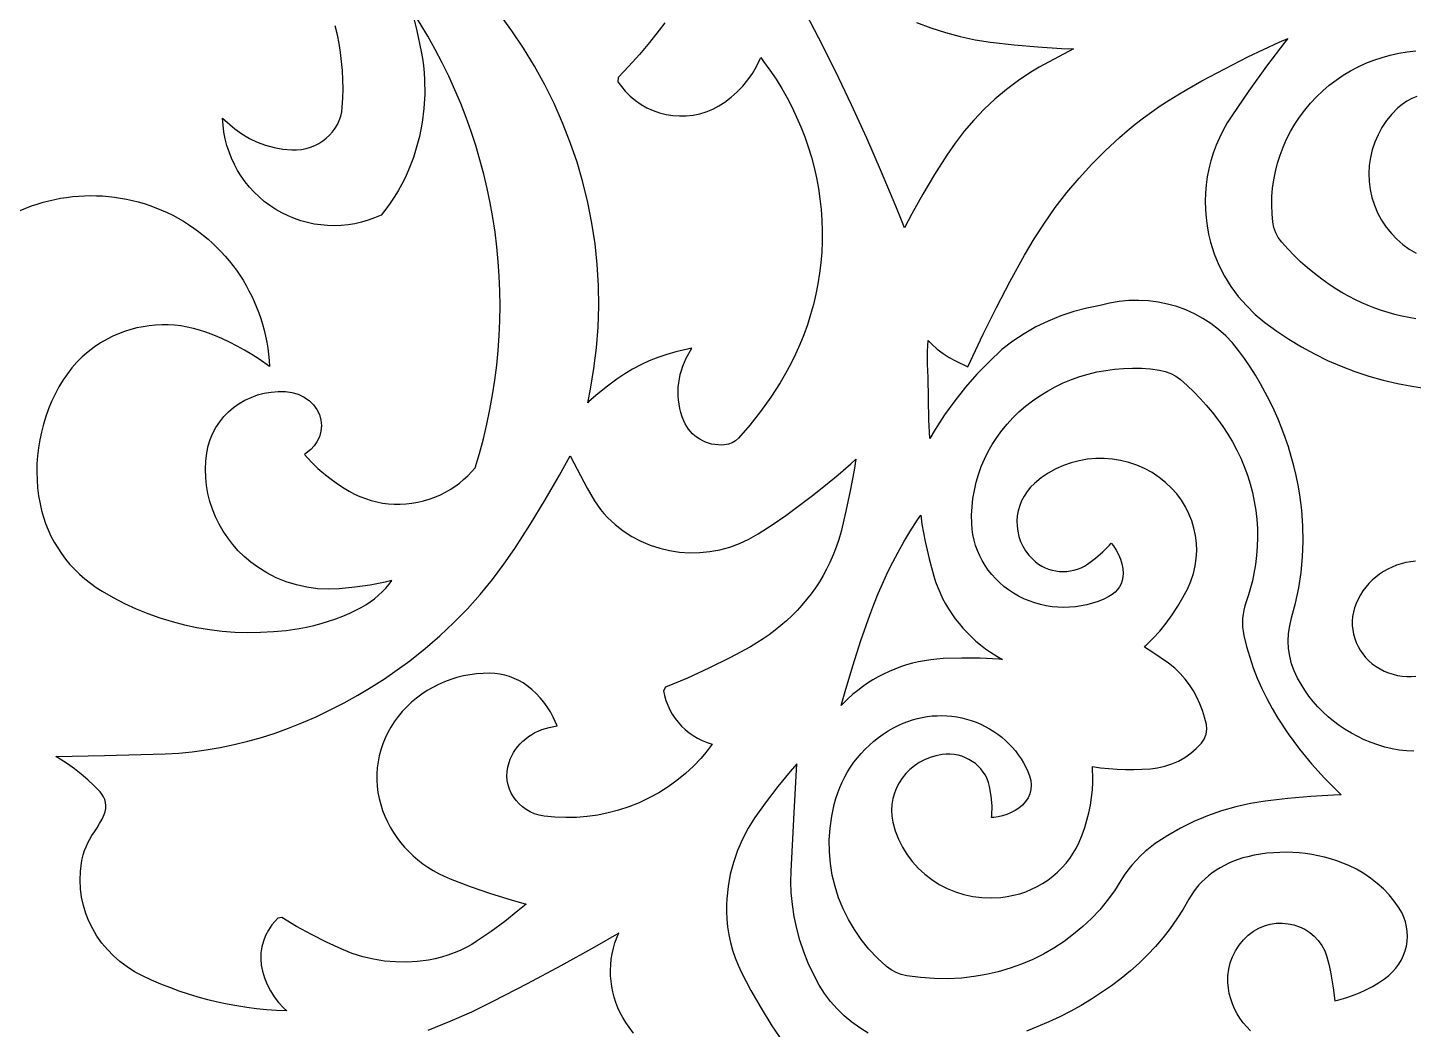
# Model space of a CAD drawing. Extents: x 2828 to 3228, y -800 to 800.
# Drawn here: x 2908.5 to 2993.7, y 2.5 to 64 of the extents above; entities that cross this region are included whole.
import ezdxf

# ---------------------------------------------------------------- set-up
doc = ezdxf.new("R2010")
doc.units = 0
doc.layers.add('LAYER_1', color=18, linetype='CONTINUOUS')

msp = doc.modelspace()

# ---------------------------------------------------------------- linework, layer by layer
at = {"layer": 'LAYER_1'}
msp.add_lwpolyline([(2905.805, 51.448, -0.605821), (2923.386, 43.186), (2922.752, 43.631), (2922.312, 43.917), (2921.862, 44.187), (2921.402, 44.442), (2920.932, 44.681), (2920.454, 44.904), (2919.967, 45.11), (2919.474, 45.3), (2919.097, 45.425), (2918.718, 45.53), (2918.334, 45.614), (2917.947, 45.678), (2917.559, 45.721), (2917.169, 45.744), (2916.779, 45.747), (2916.39, 45.729), (2916.002, 45.692), (2915.617, 45.634), (2915.236, 45.557), (2914.858, 45.459), (2914.486, 45.342), (2914.12, 45.204), (2913.76, 45.047), (2913.409, 44.871), (2913, 44.634), (2912.609, 44.374), (2912.238, 44.091), (2911.888, 43.786), (2911.559, 43.46), (2911.252, 43.114), (2910.97, 42.749), (2910.711, 42.366), (2910.454, 41.933), (2910.217, 41.49), (2910.003, 41.039), (2909.811, 40.58), (2909.642, 40.114), (2909.494, 39.643), (2909.37, 39.166), (2909.268, 38.684), (2909.189, 38.199), (2909.132, 37.71), (2909.1, 37.219), (2909.09, 36.727), (2909.104, 36.233), (2909.141, 35.74), (2909.202, 35.247), (2909.287, 34.755), (2909.379, 34.344), (2909.494, 33.939), (2909.629, 33.543), (2909.785, 33.154), (2909.962, 32.775), (2910.158, 32.405), (2910.373, 32.046), (2910.607, 31.698), (2910.86, 31.361), (2911.13, 31.037), (2911.418, 30.726), (2911.723, 30.428), (2912.044, 30.145), (2912.381, 29.877), (2912.734, 29.625), (2913.101, 29.389), (2913.783, 28.997), (2914.48, 28.637), (2915.192, 28.309), (2915.918, 28.014), (2916.655, 27.752), (2917.404, 27.523), (2918.161, 27.326), (2918.928, 27.164), (2919.701, 27.035), (2920.48, 26.941), (2921.264, 26.88), (2922.051, 26.854), (2922.84, 26.863), (2923.63, 26.906), (2924.42, 26.985), (2925.208, 27.1), (2925.667, 27.185), (2926.122, 27.287), (2926.573, 27.406), (2927.018, 27.54), (2927.457, 27.691), (2927.89, 27.857), (2928.317, 28.039), (2928.736, 28.237), (2929.026, 28.389), (2929.305, 28.556), (2929.574, 28.736), (2929.833, 28.929), (2930.08, 29.135), (2930.316, 29.353), (2930.539, 29.584), (2930.748, 29.824), (2930.908, 30.037), (2930.506, 29.942), (2929.569, 29.763), (2928.625, 29.627), (2927.672, 29.532), (2927.006, 29.509), (2926.342, 29.542), (2925.687, 29.63), (2925.043, 29.773), (2924.415, 29.968), (2923.806, 30.216), (2923.22, 30.515), (2922.662, 30.865), (2922.237, 31.178), (2921.84, 31.516), (2921.471, 31.876), (2921.131, 32.257), (2920.82, 32.658), (2920.538, 33.076), (2920.288, 33.511), (2920.069, 33.96), (2919.882, 34.423), (2919.728, 34.897), (2919.607, 35.381), (2919.521, 35.873), (2919.47, 36.371), (2919.455, 36.875), (2919.476, 37.382), (2919.534, 37.892), (2919.619, 38.308), (2919.743, 38.708), (2919.904, 39.091), (2920.1, 39.453), (2920.328, 39.794), (2920.586, 40.112), (2920.873, 40.405), (2921.186, 40.671), (2921.523, 40.909), (2921.881, 41.117), (2922.259, 41.294), (2922.654, 41.439), (2923.065, 41.548), (2923.489, 41.621), (2923.923, 41.656), (2924.37, 41.652), (2924.767, 41.599), (2925.15, 41.485), (2925.509, 41.313), (2925.837, 41.086), (2926.096, 40.832), (2926.302, 40.545), (2926.452, 40.232), (2926.543, 39.902), (2926.576, 39.561), (2926.547, 39.217), (2926.457, 38.879), (2926.304, 38.556), (2926.135, 38.312), (2925.934, 38.097), (2925.644, 37.857), (2925.531, 37.782), (2925.694, 37.597), (2926.023, 37.258), (2926.366, 36.932), (2926.723, 36.621), (2927.094, 36.325), (2927.479, 36.044), (2927.877, 35.779), (2928.286, 35.531), (2928.61, 35.357), (2928.943, 35.204), (2929.283, 35.073), (2929.629, 34.962), (2929.981, 34.873), (2930.337, 34.805), (2930.696, 34.759), (2931.057, 34.734), (2931.42, 34.73), (2931.782, 34.748), (2932.142, 34.787), (2932.501, 34.848), (2932.856, 34.931), (2933.206, 35.035), (2933.551, 35.161), (2933.889, 35.309), (2934.199, 35.467), (2934.497, 35.639), (2934.784, 35.827), (2935.058, 36.028), (2935.319, 36.243), (2935.566, 36.471), (2935.8, 36.711), (2936.019, 36.963, 0.225446), (2932.143, 65.048), (2932.449, 63.799), (2932.71, 62.54), (2932.784, 62.104), (2932.843, 61.667), (2932.887, 61.229), (2932.915, 60.789), (2932.926, 59.914), (2932.876, 59.039), (2932.766, 58.169), (2932.596, 57.307), (2932.366, 56.458), (2932.228, 56.035), (2932.076, 55.618), (2931.904, 55.198), (2931.716, 54.785), (2931.511, 54.38), (2931.289, 53.983), (2931.052, 53.594), (2930.798, 53.214), (2930.529, 52.844), (2930.243, 52.481, -0.538493), (2920.506, 58.441), (2921.253, 57.787), (2921.688, 57.472), (2922.151, 57.198), (2922.637, 56.966), (2923.144, 56.778), (2923.668, 56.635), (2924.207, 56.539), (2924.756, 56.492), (2925.057, 56.493), (2925.351, 56.522), (2925.636, 56.578), (2925.911, 56.659), (2926.174, 56.764), (2926.424, 56.892), (2926.659, 57.04), (2926.877, 57.209), (2927.078, 57.397), (2927.26, 57.601), (2927.421, 57.822), (2927.559, 58.057), (2927.674, 58.305), (2927.764, 58.566), (2927.827, 58.838), (2927.863, 59.123), (2927.894, 59.68), (2927.905, 60.241), (2927.896, 60.8), (2927.867, 61.359), (2927.819, 61.915), (2927.751, 62.469), (2927.664, 63.02), (2927.557, 63.568), (2927.431, 64.113)], format="xyb", dxfattribs=at)
for points in [[(2947.67, 64.303), (2947.34, 63.847), (2946.738, 63.098), (2946.115, 62.361), (2945.473, 61.639), (2944.811, 60.931), (2944.798, 60.673), (2945.016, 60.388), (2945.248, 60.101), (2945.548, 59.793), (2945.873, 59.519), (2946.219, 59.279), (2946.583, 59.074), (2946.963, 58.903), (2947.356, 58.769), (2947.758, 58.669), (2948.168, 58.606), (2948.582, 58.579), (2948.997, 58.588), (2949.412, 58.634), (2949.822, 58.717), (2950.226, 58.837), (2950.62, 58.995), (2951.001, 59.192), (2951.366, 59.426), (2951.762, 59.73), (2952.13, 60.059), (2952.47, 60.413), (2952.781, 60.79), (2953.062, 61.187), (2953.311, 61.605), (2953.527, 62.04), (2953.574, 62.158), (2953.747, 61.931), (2954.141, 61.388), (2954.513, 60.833), (2954.863, 60.268), (2955.191, 59.692), (2955.497, 59.106), (2955.78, 58.51), (2956.041, 57.906), (2956.279, 57.293), (2956.493, 56.673), (2956.684, 56.046), (2956.852, 55.412), (2956.996, 54.772), (2957.115, 54.127), (2957.211, 53.478), (2957.282, 52.824), (2957.328, 52.167), (2957.35, 51.513), (2957.346, 50.861), (2957.317, 50.21), (2957.264, 49.561), (2957.187, 48.916), (2957.085, 48.275), (2956.959, 47.637), (2956.81, 47.005), (2956.636, 46.378), (2956.439, 45.757), (2956.218, 45.143), (2955.974, 44.537), (2955.707, 43.938), (2955.416, 43.348), (2955.103, 42.767), (2954.767, 42.196), (2954.187, 41.299), (2953.565, 40.429), (2952.9, 39.588), (2952.2, 38.781), (2952.02, 38.618), (2951.817, 38.496), (2951.593, 38.412), (2951.348, 38.369), (2951.15, 38.361), (2950.948, 38.369), (2950.75, 38.391), (2950.556, 38.429), (2950.367, 38.481), (2950.184, 38.546), (2950.007, 38.625), (2949.838, 38.717), (2949.677, 38.821), (2949.525, 38.936), (2949.382, 39.063), (2949.251, 39.201), (2949.131, 39.349), (2949.023, 39.506), (2948.928, 39.673), (2948.846, 39.851), (2948.751, 40.101), (2948.671, 40.356), (2948.606, 40.613), (2948.556, 40.872), (2948.521, 41.133), (2948.502, 41.395), (2948.497, 41.657), (2948.507, 41.918), (2948.533, 42.179), (2948.573, 42.438), (2948.628, 42.695), (2948.698, 42.95), (2948.783, 43.201), (2948.883, 43.448), (2948.997, 43.691), (2949.341, 44.324), (2948.35, 44.095), (2947.797, 43.936), (2947.255, 43.749), (2946.724, 43.535), (2946.206, 43.294), (2945.702, 43.027), (2945.213, 42.734), (2944.74, 42.416), (2944.147, 41.976), (2943.573, 41.515), (2943.018, 41.033), (2942.944, 40.965), (2942.966, 41.068), (2943.11, 41.792), (2943.323, 43.057), (2943.478, 44.33), (2943.576, 45.607), (2943.616, 46.886), (2943.598, 48.166), (2943.523, 49.444), (2943.39, 50.72), (2943.199, 51.99), (2942.951, 53.252), (2942.647, 54.502), (2942.286, 55.736), (2941.871, 56.955), (2941.402, 58.155), (2940.878, 59.335), (2940.302, 60.494), (2939.673, 61.63), (2938.998, 62.734), (2938.279, 63.81), (2937.515, 64.857)], [(2963.154, 64.32), (2964.027, 63.984), (2964.918, 63.695), (2965.826, 63.454), (2966.748, 63.261), (2967.681, 63.119), (2969.139, 62.953), (2970.599, 62.822), (2972.061, 62.726), (2972.791, 62.695), (2970.68, 61.568), (2970.174, 61.271), (2969.405, 60.754), (2968.668, 60.2), (2967.964, 59.609), (2967.296, 58.984), (2966.663, 58.325), (2966.069, 57.635), (2965.513, 56.914), (2964.999, 56.165), (2964.253, 54.98), (2963.539, 53.78), (2962.856, 52.564), (2962.407, 51.714), (2962.22, 52.176), (2961.871, 53.036), (2960.998, 55.129), (2960.089, 57.207), (2959.144, 59.27), (2958.162, 61.318), (2957.145, 63.351), (2956.092, 65.366)], [(2993.695, 19.561), (2993.25, 19.584), (2992.806, 19.634), (2992.366, 19.712), (2991.93, 19.816), (2991.497, 19.946), (2991.072, 20.096), (2990.659, 20.267), (2990.256, 20.457), (2989.866, 20.666), (2989.488, 20.894), (2989.123, 21.139), (2988.773, 21.401), (2988.437, 21.68), (2988.117, 21.975), (2987.813, 22.286), (2987.525, 22.611), (2987.255, 22.951), (2987.003, 23.305), (2986.77, 23.673), (2986.559, 24.049), (2986.353, 24.488), (2986.194, 24.937), (2986.079, 25.395), (2986.01, 25.86), (2985.986, 26.33), (2986.007, 26.8), (2986.074, 27.268), (2986.19, 27.747), (2986.433, 28.661), (2986.628, 29.599), (2986.77, 30.544), (2986.86, 31.495), (2986.897, 32.448), (2986.881, 33.403), (2986.812, 34.357), (2986.69, 35.306), (2986.586, 35.906), (2986.465, 36.499), (2986.325, 37.087), (2986.168, 37.671), (2985.992, 38.25), (2985.799, 38.823), (2985.589, 39.39), (2985.361, 39.951), (2985.116, 40.506), (2984.855, 41.053), (2984.576, 41.593), (2984.28, 42.126), (2983.968, 42.65), (2983.64, 43.166), (2983.295, 43.673), (2982.932, 44.175), (2982.556, 44.637), (2982.144, 45.069), (2981.702, 45.463), (2981.232, 45.821), (2980.738, 46.141), (2980.221, 46.422), (2979.685, 46.664), (2979.131, 46.865), (2978.564, 47.025), (2977.984, 47.144), (2977.395, 47.219), (2976.799, 47.251), (2976.2, 47.239), (2975.598, 47.182), (2974.998, 47.078), (2974.427, 46.934), (2973.619, 46.779), (2972.803, 46.565), (2972.006, 46.299), (2971.23, 45.983), (2970.479, 45.617), (2969.755, 45.202), (2969.061, 44.74), (2968.394, 44.228), (2967.603, 43.485), (2966.858, 42.715), (2966.154, 41.913), (2965.49, 41.081), (2964.869, 40.219), (2964.291, 39.33), (2963.964, 38.767), (2963.911, 39.917), (2963.851, 42.522), (2963.821, 43.337), (2963.83, 44.139), (2963.868, 44.784), (2964.09, 44.557), (2964.421, 44.264), (2964.774, 43.994), (2965.147, 43.749), (2965.537, 43.529), (2966.294, 43.171), (2967.247, 45.181), (2968.06, 46.812), (2968.905, 48.428), (2969.78, 50.027), (2970.369, 51.028), (2970.999, 52.002), (2971.67, 52.949), (2972.382, 53.869), (2973.134, 54.759), (2973.924, 55.62), (2974.752, 56.45), (2975.618, 57.248), (2976.097, 57.661), (2976.589, 58.063), (2977.091, 58.453), (2977.603, 58.829), (2978.126, 59.194), (2978.659, 59.545), (2979.201, 59.883), (2979.754, 60.208), (2980.679, 60.727), (2981.614, 61.233), (2982.557, 61.724), (2983.507, 62.201), (2984.466, 62.664), (2985.432, 63.113), (2985.952, 63.344), (2985.773, 63.115), (2984.656, 61.625), (2983.571, 60.114), (2982.514, 58.581), (2982.238, 58.147), (2981.986, 57.7), (2981.759, 57.242), (2981.557, 56.775), (2981.382, 56.3), (2981.233, 55.818), (2981.11, 55.329), (2981.014, 54.836), (2980.944, 54.339), (2980.901, 53.838), (2980.885, 53.335), (2980.896, 52.832), (2980.934, 52.328), (2981, 51.825), (2981.094, 51.324), (2981.216, 50.824), (2981.444, 50.109), (2981.73, 49.414), (2982.072, 48.745), (2982.468, 48.106), (2982.915, 47.498), (2983.412, 46.926), (2983.957, 46.391), (2984.545, 45.9), (2985.278, 45.361), (2986.03, 44.859), (2986.804, 44.392), (2987.597, 43.961), (2988.408, 43.566), (2989.237, 43.207), (2990.081, 42.885), (2990.939, 42.601), (2991.809, 42.354), (2992.692, 42.146), (2993.584, 41.976), (2994.484, 41.845)], [(2993.817, 46.125), (2993.388, 46.198), (2992.962, 46.285), (2992.541, 46.386), (2992.123, 46.501), (2991.71, 46.63), (2991.302, 46.773), (2990.899, 46.93), (2990.502, 47.1), (2990.112, 47.284), (2989.727, 47.481), (2989.35, 47.692), (2988.98, 47.915), (2988.506, 48.225), (2988.045, 48.552), (2987.597, 48.894), (2987.164, 49.252), (2986.745, 49.626), (2986.341, 50.014), (2985.952, 50.416), (2985.586, 50.824), (2985.376, 51.107), (2985.217, 51.404), (2985.103, 51.719), (2985.037, 52.056), (2984.989, 52.575), (2984.971, 53.101), (2984.983, 53.626), (2985.026, 54.147), (2985.097, 54.664), (2985.198, 55.176), (2985.327, 55.681), (2985.485, 56.178), (2985.67, 56.667), (2985.884, 57.146), (2986.124, 57.614), (2986.391, 58.07), (2986.685, 58.513), (2987.005, 58.941), (2987.351, 59.355), (2987.722, 59.752), (2988.104, 60.117), (2988.506, 60.46), (2988.924, 60.779), (2989.36, 61.074), (2989.811, 61.344), (2990.276, 61.59), (2990.755, 61.81), (2991.245, 62.004), (2991.747, 62.173), (2992.257, 62.314), (2992.776, 62.429), (2993.302, 62.516), (2993.834, 62.575)], [(2993.879, 59.77), (2993.572, 59.64), (2993.275, 59.479), (2992.993, 59.287), (2992.729, 59.066), (2992.359, 58.689), (2992.031, 58.288), (2991.745, 57.866), (2991.502, 57.425), (2991.301, 56.968), (2991.144, 56.499), (2991.03, 56.02), (2990.96, 55.533), (2990.934, 55.043), (2990.953, 54.551), (2991.016, 54.062), (2991.125, 53.577), (2991.278, 53.1), (2991.478, 52.634), (2991.722, 52.182), (2992.013, 51.747), (2992.325, 51.36), (2992.665, 51.006), (2993.033, 50.684), (2993.424, 50.396), (2993.836, 50.142)], [(2993.811, 31.229), (2993.51, 31.196), (2993.212, 31.143), (2992.921, 31.07), (2992.637, 30.978), (2992.362, 30.868), (2992.096, 30.741), (2991.841, 30.597), (2991.597, 30.436), (2991.364, 30.259), (2991.145, 30.068), (2990.94, 29.861), (2990.749, 29.641), (2990.574, 29.407), (2990.416, 29.16), (2990.275, 28.901), (2990.152, 28.629), (2990.058, 28.365), (2989.988, 28.096), (2989.942, 27.825), (2989.921, 27.554), (2989.923, 27.283), (2989.949, 27.015), (2989.997, 26.751), (2990.068, 26.492), (2990.161, 26.239), (2990.275, 25.994), (2990.409, 25.759), (2990.565, 25.534), (2990.74, 25.321), (2990.934, 25.122), (2991.148, 24.937), (2991.379, 24.768), (2991.629, 24.616), (2991.888, 24.485), (2992.154, 24.375), (2992.426, 24.287), (2992.703, 24.221), (2992.983, 24.176), (2993.265, 24.151), (2993.548, 24.148), (2993.83, 24.167)], [(2960.173, 2.249), (2959.655, 2.565), (2959.163, 2.918), (2958.699, 3.307), (2958.265, 3.731), (2957.863, 4.189), (2957.497, 4.68), (2957.169, 5.201), (2956.81, 5.868), (2956.491, 6.55), (2956.213, 7.246), (2955.976, 7.956), (2955.781, 8.677), (2955.627, 9.408), (2955.515, 10.146), (2955.447, 10.891), (2955.423, 11.539), (2955.435, 12.185), (2955.617, 15.776), (2955.799, 18.785), (2955.388, 18.321), (2954.63, 17.4), (2953.906, 16.454), (2953.218, 15.487), (2952.805, 14.831), (2952.447, 14.152), (2952.142, 13.453), (2951.893, 12.735), (2951.7, 12.002), (2951.564, 11.256), (2951.486, 10.499), (2951.468, 10.121), (2951.466, 9.74), (2951.486, 9.252), (2951.534, 8.767), (2951.61, 8.286), (2951.712, 7.809), (2951.842, 7.339), (2951.998, 6.876), (2952.181, 6.421), (2952.39, 5.973), (2952.973, 4.863), (2953.597, 3.772), (2954.261, 2.702), (2955.146, 1.384)], [(2983.673, 2.393), (2983.435, 2.631), (2983.217, 2.885), (2983.02, 3.155), (2982.843, 3.437), (2982.688, 3.733), (2982.557, 4.039), (2982.449, 4.356), (2982.366, 4.682), (2982.309, 5.016), (2982.278, 5.358), (2982.282, 5.766), (2982.332, 6.169), (2982.427, 6.562), (2982.566, 6.942), (2982.747, 7.304), (2982.969, 7.647), (2983.23, 7.967), (2983.529, 8.26), (2983.842, 8.502), (2984.177, 8.695), (2984.526, 8.84), (2984.884, 8.939), (2985.249, 8.993), (2985.614, 9.002), (2985.976, 8.969), (2986.33, 8.894), (2986.672, 8.779), (2986.998, 8.625), (2987.303, 8.432), (2987.583, 8.202), (2987.834, 7.936), (2988.05, 7.635), (2988.227, 7.301), (2988.358, 6.94), (2988.478, 6.478), (2988.573, 6.018), (2988.742, 5.021), (2988.856, 4.239), (2989.088, 4.293), (2989.519, 4.416), (2989.943, 4.561), (2990.357, 4.727), (2990.762, 4.912), (2991.156, 5.119), (2991.538, 5.344), (2991.907, 5.588), (2992.166, 5.789), (2992.399, 6.007), (2992.606, 6.242), (2992.787, 6.491), (2992.941, 6.752), (2993.069, 7.025), (2993.17, 7.307), (2993.243, 7.595), (2993.289, 7.889), (2993.306, 8.185), (2993.295, 8.483), (2993.255, 8.78), (2993.185, 9.075), (2993.086, 9.365), (2992.956, 9.649), (2992.796, 9.926), (2992.504, 10.341), (2992.182, 10.734), (2991.831, 11.103), (2991.453, 11.446), (2991.05, 11.762), (2990.623, 12.05), (2990.173, 12.308), (2989.702, 12.535), (2989.337, 12.687), (2988.965, 12.824), (2988.588, 12.945), (2988.207, 13.051), (2987.823, 13.141), (2987.435, 13.215), (2987.045, 13.274), (2986.652, 13.316), (2986.258, 13.343), (2985.863, 13.354), (2985.467, 13.349), (2985.072, 13.328), (2984.677, 13.292), (2984.283, 13.238), (2983.891, 13.169), (2983.501, 13.084), (2983.203, 13.005), (2982.911, 12.912), (2982.625, 12.805), (2982.345, 12.685), (2982.071, 12.551), (2981.805, 12.405), (2981.547, 12.246), (2981.297, 12.075), (2981.08, 11.908), (2980.874, 11.732), (2980.679, 11.545), (2980.495, 11.348), (2980.324, 11.142), (2980.164, 10.927), (2980.017, 10.703), (2979.88, 10.468), (2979.53, 9.856), (2979.148, 9.257), (2978.737, 8.676), (2978.299, 8.113), (2977.835, 7.571), (2977.344, 7.05), (2976.829, 6.55), (2976.289, 6.072), (2975.714, 5.605), (2975.124, 5.158), (2974.518, 4.733), (2973.898, 4.33), (2973.264, 3.948), (2972.617, 3.588), (2971.957, 3.25), (2971.285, 2.936), (2970.602, 2.644), (2969.909, 2.375)], [(2945.752, 2.235), (2945.48, 2.618), (2945.284, 2.901), (2945.104, 3.196), (2944.943, 3.499), (2944.801, 3.81), (2944.677, 4.126), (2944.573, 4.448), (2944.488, 4.775), (2944.423, 5.105), (2944.377, 5.438), (2944.351, 5.774), (2944.344, 6.111), (2944.358, 6.449), (2944.392, 6.786), (2944.446, 7.122), (2944.521, 7.456), (2944.617, 7.79), (2944.793, 8.256), (2944.857, 8.391), (2943.365, 7.535), (2941.297, 6.388), (2939.212, 5.269), (2937.109, 4.179), (2935.803, 3.543), (2934.473, 2.954), (2933.122, 2.413)]]:
    msp.add_lwpolyline(points, dxfattribs=at)
for points in [[(2969.857, 18.577), (2969.981, 18.307), (2970.085, 18.04), (2970.161, 17.758), (2970.187, 17.485), (2970.167, 17.215), (2970.103, 16.951), (2969.997, 16.7), (2969.85, 16.465), (2969.663, 16.252), (2969.43, 16.06), (2969.202, 15.915), (2968.957, 15.787), (2968.702, 15.68), (2968.438, 15.594), (2968.167, 15.53), (2967.89, 15.489), (2967.755, 15.48), (2967.77, 15.607), (2967.784, 16.208), (2967.741, 16.808), (2967.639, 17.403), (2967.574, 17.64), (2967.486, 17.868), (2967.377, 18.083), (2967.249, 18.284), (2967.103, 18.471), (2966.94, 18.643), (2966.763, 18.799), (2966.572, 18.939), (2966.369, 19.06), (2966.155, 19.164), (2965.931, 19.248), (2965.698, 19.313), (2965.459, 19.356), (2965.214, 19.379), (2964.965, 19.378), (2964.712, 19.354), (2964.336, 19.282), (2963.977, 19.174), (2963.636, 19.034), (2963.315, 18.862), (2963.017, 18.663), (2962.742, 18.436), (2962.494, 18.186), (2962.272, 17.914), (2962.08, 17.622), (2961.918, 17.312), (2961.788, 16.986), (2961.693, 16.647), (2961.634, 16.297), (2961.613, 15.939), (2961.631, 15.575), (2961.691, 15.21), (2961.837, 14.668), (2962.033, 14.152), (2962.276, 13.661), (2962.562, 13.199), (2962.888, 12.768), (2963.252, 12.368), (2963.651, 12.004), (2964.081, 11.675), (2964.54, 11.385), (2965.025, 11.135), (2965.533, 10.926), (2966.061, 10.762), (2966.607, 10.643), (2967.168, 10.572), (2967.74, 10.551), (2968.318, 10.582), (2968.716, 10.634), (2969.104, 10.71), (2969.483, 10.811), (2969.853, 10.934), (2970.212, 11.081), (2970.558, 11.249), (2970.892, 11.439), (2971.212, 11.649), (2971.517, 11.879), (2971.805, 12.127), (2972.077, 12.395), (2972.33, 12.679), (2972.564, 12.981), (2972.777, 13.299), (2972.968, 13.632), (2973.136, 13.978), (2973.32, 14.42), (2973.48, 14.867), (2973.619, 15.321), (2973.735, 15.78), (2973.829, 16.243), (2973.901, 16.711), (2973.949, 17.181), (2973.975, 17.654), (2973.977, 18.031), (2973.962, 18.4), (2973.951, 18.617), (2973.954, 18.616), (2974.458, 18.548), (2974.964, 18.496), (2975.471, 18.461), (2975.979, 18.442), (2976.488, 18.439), (2976.997, 18.453), (2977.512, 18.484), (2977.958, 18.54), (2978.4, 18.639), (2978.827, 18.779), (2979.236, 18.959), (2979.625, 19.177), (2979.991, 19.431), (2980.33, 19.721), (2980.647, 20.054), (2980.82, 20.306), (2980.934, 20.598), (2980.98, 20.908), (2980.954, 21.207), (2980.848, 21.651), (2980.717, 22.071), (2980.557, 22.48), (2980.369, 22.878), (2980.155, 23.263), (2979.914, 23.634), (2979.647, 23.989), (2979.353, 24.331), (2979.009, 24.668), (2978.633, 24.967), (2977.674, 25.623), (2977.144, 25.955), (2977.219, 26.024), (2977.664, 26.474), (2978.086, 26.944), (2978.482, 27.434), (2978.853, 27.941), (2979.198, 28.465), (2979.515, 29.005), (2979.807, 29.564), (2980.003, 30.011), (2980.156, 30.471), (2980.266, 30.937), (2980.334, 31.406), (2980.359, 31.876), (2980.343, 32.344), (2980.287, 32.808), (2980.19, 33.265), (2980.054, 33.713), (2979.88, 34.148), (2979.667, 34.57), (2979.417, 34.974), (2979.131, 35.36), (2978.808, 35.723), (2978.451, 36.062), (2978.059, 36.375), (2977.617, 36.669), (2977.155, 36.92), (2976.678, 37.128), (2976.188, 37.293), (2975.688, 37.416), (2975.182, 37.497), (2974.672, 37.536), (2974.161, 37.533), (2973.652, 37.488), (2973.148, 37.402), (2972.653, 37.274), (2972.168, 37.104), (2971.697, 36.894), (2971.243, 36.641), (2970.809, 36.348), (2970.398, 36.013), (2970.153, 35.771), (2969.939, 35.51), (2969.755, 35.234), (2969.603, 34.944), (2969.483, 34.643), (2969.395, 34.334), (2969.339, 34.02), (2969.315, 33.703), (2969.323, 33.384), (2969.364, 33.068), (2969.437, 32.755), (2969.543, 32.45), (2969.681, 32.153), (2969.851, 31.868), (2970.053, 31.598), (2970.286, 31.346), (2970.462, 31.189), (2970.648, 31.05), (2970.844, 30.93), (2971.048, 30.828), (2971.259, 30.745), (2971.475, 30.679), (2971.696, 30.632), (2971.92, 30.604), (2972.145, 30.594), (2972.371, 30.603), (2972.595, 30.63), (2972.818, 30.676), (2973.038, 30.742), (2973.252, 30.827), (2973.461, 30.931), (2973.66, 31.054), (2974.143, 31.41), (2974.593, 31.8), (2975.01, 32.223), (2975.101, 32.331), (2975.243, 32.165), (2975.417, 31.912), (2975.563, 31.645), (2975.68, 31.366), (2975.766, 31.077), (2975.821, 30.78), (2975.843, 30.481), (2975.832, 30.261), (2975.79, 30.052), (2975.72, 29.851), (2975.622, 29.661), (2975.497, 29.485), (2975.347, 29.325), (2975.174, 29.183), (2974.971, 29.06), (2974.649, 28.904), (2974.312, 28.766), (2973.968, 28.65), (2973.619, 28.555), (2973.266, 28.481), (2972.909, 28.43), (2972.55, 28.399), (2972.19, 28.39), (2971.831, 28.403), (2971.472, 28.437), (2971.116, 28.492), (2970.763, 28.569), (2970.416, 28.667), (2970.073, 28.787), (2969.738, 28.928), (2969.41, 29.09), (2969.096, 29.271), (2968.797, 29.47), (2968.515, 29.684), (2968.248, 29.914), (2967.999, 30.159), (2967.767, 30.418), (2967.554, 30.689), (2967.359, 30.972), (2967.184, 31.265), (2967.028, 31.569), (2966.892, 31.882), (2966.778, 32.204), (2966.684, 32.532), (2966.613, 32.867), (2966.564, 33.208), (2966.539, 33.555), (2966.533, 34.068), (2966.558, 34.578), (2966.613, 35.083), (2966.698, 35.583), (2966.812, 36.076), (2966.954, 36.562), (2967.124, 37.038), (2967.322, 37.505), (2967.546, 37.961), (2967.798, 38.404), (2968.075, 38.834), (2968.378, 39.25), (2968.706, 39.65), (2969.059, 40.034), (2969.436, 40.4), (2969.837, 40.747), (2970.271, 41.083), (2970.721, 41.394), (2971.186, 41.68), (2971.665, 41.941), (2972.158, 42.176), (2972.662, 42.385), (2973.176, 42.567), (2973.7, 42.723), (2974.232, 42.852), (2974.771, 42.953), (2975.316, 43.027), (2975.865, 43.073), (2976.418, 43.09), (2976.973, 43.079), (2977.528, 43.038), (2978.076, 42.97), (2978.433, 42.89), (2978.765, 42.767), (2979.074, 42.6), (2979.364, 42.386), (2979.778, 42.021), (2980.183, 41.634), (2980.573, 41.233), (2980.947, 40.819), (2981.304, 40.391), (2981.643, 39.952), (2981.966, 39.5), (2982.27, 39.037), (2982.559, 38.553), (2982.825, 38.058), (2983.066, 37.553), (2983.283, 37.038), (2983.474, 36.515), (2983.641, 35.984), (2983.783, 35.446), (2983.898, 34.901), (2983.988, 34.35), (2984.052, 33.796), (2984.089, 33.241), (2984.1, 32.686), (2984.084, 32.13), (2984.042, 31.575), (2983.973, 31.022), (2983.878, 30.471), (2983.783, 30.033), (2983.671, 29.597), (2983.542, 29.166), (2983.392, 28.729), (2983.314, 28.488), (2983.251, 28.232), (2983.206, 27.973), (2983.18, 27.712), (2983.172, 27.45), (2983.183, 27.187), (2983.212, 26.926), (2983.26, 26.669), (2983.424, 25.998), (2983.616, 25.339), (2983.836, 24.688), (2984.084, 24.047), (2984.359, 23.415), (2984.661, 22.795), (2984.99, 22.187), (2985.346, 21.591), (2985.989, 20.621), (2986.682, 19.683), (2987.424, 18.779), (2988.212, 17.913), (2989.056, 17.063), (2989.241, 16.881), (2988.772, 16.865), (2987.369, 16.778), (2985.969, 16.654), (2984.57, 16.492), (2983.662, 16.347), (2982.766, 16.148), (2981.886, 15.897), (2981.024, 15.594), (2980.184, 15.241), (2979.368, 14.838), (2978.578, 14.387), (2977.818, 13.889), (2977.499, 13.653), (2977.196, 13.402), (2976.906, 13.137), (2976.632, 12.858), (2976.374, 12.565), (2976.132, 12.26), (2975.906, 11.942), (2975.705, 11.622), (2975.301, 10.989), (2974.868, 10.393), (2974.399, 9.827), (2973.897, 9.291), (2973.364, 8.787), (2972.8, 8.315), (2972.209, 7.877), (2971.592, 7.474), (2970.95, 7.106), (2970.285, 6.776), (2969.599, 6.484), (2968.894, 6.231), (2968.172, 6.018), (2967.434, 5.846), (2966.682, 5.717), (2965.918, 5.632), (2965.074, 5.589), (2964.23, 5.596), (2963.388, 5.656), (2962.558, 5.765), (2962.21, 5.846), (2961.887, 5.969), (2961.585, 6.134), (2961.304, 6.341), (2960.743, 6.857), (2960.224, 7.41), (2959.753, 7.992), (2959.33, 8.601), (2958.957, 9.235), (2958.633, 9.889), (2958.36, 10.563), (2958.139, 11.252), (2957.97, 11.954), (2957.854, 12.666), (2957.791, 13.387), (2957.783, 14.112), (2957.83, 14.839), (2957.933, 15.565), (2958.094, 16.293), (2958.195, 16.649), (2958.311, 17.005), (2958.436, 17.339), (2958.577, 17.664), (2958.734, 17.981), (2958.907, 18.29), (2959.095, 18.589), (2959.298, 18.88), (2959.515, 19.16), (2959.746, 19.43), (2959.991, 19.689), (2960.249, 19.936), (2960.52, 20.172), (2960.803, 20.395), (2961.098, 20.606), (2961.405, 20.803), (2961.722, 20.987), (2962.05, 21.156), (2962.33, 21.283), (2962.616, 21.395), (2962.906, 21.491), (2963.2, 21.572), (2963.498, 21.638), (2963.798, 21.689), (2964.1, 21.724), (2964.404, 21.744), (2964.709, 21.748), (2965.013, 21.737), (2965.317, 21.71), (2965.619, 21.668), (2965.92, 21.61), (2966.217, 21.537), (2966.512, 21.448), (2966.802, 21.343), (2967.089, 21.223), (2967.367, 21.088), (2967.636, 20.941), (2967.895, 20.781), (2968.144, 20.608), (2968.382, 20.423), (2968.61, 20.228), (2968.826, 20.021), (2969.03, 19.804), (2969.222, 19.577), (2969.401, 19.34), (2969.567, 19.094), (2969.719, 18.84)], [(2923.147, 8.242), (2923.012, 7.895), (2922.917, 7.537), (2922.863, 7.171), (2922.85, 6.8), (2922.879, 6.429), (2922.95, 6.06), (2923.077, 5.64), (2923.242, 5.235), (2923.442, 4.848), (2923.678, 4.479), (2923.946, 4.132), (2924.246, 3.809), (2924.46, 3.615), (2924.433, 3.615), (2923.818, 3.643), (2923.206, 3.687), (2922.596, 3.747), (2921.989, 3.825), (2921.385, 3.919), (2920.784, 4.03), (2920.187, 4.158), (2919.594, 4.301), (2919.005, 4.461), (2918.421, 4.638), (2917.843, 4.83), (2917.27, 5.039), (2916.704, 5.263), (2916.143, 5.504), (2915.592, 5.759), (2915.097, 6.021), (2914.633, 6.315), (2914.199, 6.64), (2913.796, 6.993), (2913.426, 7.374), (2913.09, 7.779), (2912.789, 8.206), (2912.523, 8.653), (2912.295, 9.118), (2912.105, 9.6), (2911.955, 10.094), (2911.844, 10.601), (2911.776, 11.117), (2911.75, 11.64), (2911.769, 12.168), (2911.832, 12.701), (2911.881, 12.955), (2911.945, 13.207), (2912.023, 13.455), (2912.116, 13.698), (2912.223, 13.936), (2912.343, 14.168), (2912.477, 14.394), (2912.628, 14.617), (2912.796, 14.865), (2912.953, 15.124), (2913.097, 15.391), (2913.228, 15.669), (2913.291, 15.846), (2913.327, 16.033), (2913.335, 16.22), (2913.315, 16.406), (2913.268, 16.587), (2913.195, 16.761), (2913.096, 16.924), (2912.976, 17.07), (2912.601, 17.446), (2912.216, 17.803), (2911.815, 18.145), (2911.401, 18.471), (2910.973, 18.78), (2910.532, 19.073), (2910.253, 19.243), (2913.253, 19.293), (2916.985, 19.391), (2917.808, 19.436), (2918.63, 19.516), (2919.499, 19.637), (2920.361, 19.787), (2921.217, 19.966), (2922.065, 20.174), (2922.905, 20.412), (2923.736, 20.677), (2924.556, 20.972), (2925.366, 21.294), (2926.251, 21.682), (2927.123, 22.096), (2927.979, 22.536), (2928.82, 23.003), (2929.644, 23.495), (2930.452, 24.012), (2931.242, 24.554), (2932.014, 25.121), (2932.951, 25.864), (2933.853, 26.643), (2934.719, 27.457), (2935.547, 28.305), (2936.336, 29.186), (2937.086, 30.099), (2937.795, 31.041), (2938.462, 32.012), (2939.41, 33.494), (2940.323, 34.994), (2941.202, 36.513), (2941.862, 37.712), (2942.082, 37.267), (2942.491, 36.485), (2942.917, 35.712), (2943.361, 34.946), (2943.535, 34.672), (2943.727, 34.408), (2943.935, 34.155), (2944.159, 33.913), (2944.627, 33.479), (2945.128, 33.092), (2945.657, 32.753), (2946.209, 32.462), (2946.783, 32.22), (2947.373, 32.028), (2947.977, 31.886), (2948.59, 31.794), (2949.21, 31.752), (2949.831, 31.761), (2950.452, 31.822), (2951.067, 31.934), (2951.675, 32.098), (2952.27, 32.315), (2952.849, 32.585), (2953.406, 32.907), (2954.266, 33.469), (2955.109, 34.048), (2955.938, 34.645), (2956.752, 35.261), (2957.551, 35.894), (2958.334, 36.544), (2959.102, 37.212), (2959.422, 37.504), (2959.305, 36.815), (2959.065, 35.56), (2958.798, 34.309), (2958.507, 33.065), (2958.373, 32.574), (2958.215, 32.092), (2958.031, 31.617), (2957.824, 31.151), (2957.623, 30.75), (2957.407, 30.358), (2957.176, 29.974), (2956.929, 29.6), (2956.668, 29.236), (2956.393, 28.881), (2956.104, 28.538), (2955.802, 28.205), (2955.486, 27.883), (2955.157, 27.573), (2954.816, 27.275), (2954.463, 26.989), (2954.098, 26.715), (2953.722, 26.455), (2953.334, 26.208), (2952.936, 25.975), (2951.668, 25.293), (2950.377, 24.653), (2949.064, 24.056), (2947.726, 23.502), (2947.606, 23.279), (2947.664, 22.977), (2947.748, 22.676), (2947.855, 22.385), (2947.984, 22.104), (2948.134, 21.835), (2948.305, 21.578), (2948.494, 21.336), (2948.702, 21.107), (2948.926, 20.894), (2949.167, 20.698), (2949.424, 20.519), (2949.695, 20.358), (2949.979, 20.217), (2950.275, 20.095), (2950.583, 19.995), (2950.597, 19.992), (2950.345, 19.665), (2950.127, 19.385), (2949.898, 19.119), (2949.435, 18.637), (2948.943, 18.184), (2948.423, 17.762), (2947.878, 17.372), (2947.308, 17.013), (2946.716, 16.689), (2946.103, 16.399), (2945.47, 16.145), (2944.843, 15.936), (2944.206, 15.767), (2943.56, 15.636), (2942.907, 15.545), (2942.249, 15.494), (2941.589, 15.483), (2940.928, 15.511), (2940.27, 15.58), (2939.966, 15.638), (2939.68, 15.725), (2939.412, 15.84), (2939.162, 15.98), (2938.932, 16.143), (2938.724, 16.328), (2938.538, 16.531), (2938.376, 16.752), (2938.239, 16.987), (2938.129, 17.234), (2938.048, 17.492), (2937.995, 17.758), (2937.973, 18.031), (2937.983, 18.308), (2938.026, 18.587), (2938.105, 18.87), (2938.185, 19.081), (2938.281, 19.285), (2938.391, 19.482), (2938.514, 19.67), (2938.65, 19.849), (2938.798, 20.018), (2938.958, 20.177), (2939.129, 20.326), (2939.309, 20.463), (2939.5, 20.588), (2939.699, 20.701), (2939.907, 20.801), (2940.123, 20.888), (2940.346, 20.961), (2940.575, 21.019), (2941.068, 21.11), (2940.819, 21.662), (2940.65, 21.977), (2940.46, 22.279), (2940.25, 22.569), (2940.02, 22.845), (2939.771, 23.105), (2939.504, 23.35), (2939.219, 23.579), (2938.968, 23.752), (2938.703, 23.904), (2938.428, 24.035), (2938.142, 24.143), (2937.848, 24.229), (2937.548, 24.292), (2937.242, 24.332), (2936.933, 24.348), (2936.518, 24.34), (2936.107, 24.31), (2935.701, 24.257), (2935.301, 24.181), (2934.908, 24.084), (2934.522, 23.965), (2934.144, 23.825), (2933.776, 23.664), (2933.419, 23.484), (2933.073, 23.283), (2932.739, 23.064), (2932.418, 22.825), (2932.111, 22.568), (2931.82, 22.293), (2931.545, 22), (2931.287, 21.691), (2931.054, 21.375), (2930.844, 21.048), (2930.657, 20.711), (2930.492, 20.365), (2930.349, 20.011), (2930.23, 19.651), (2930.134, 19.286), (2930.061, 18.915), (2930.012, 18.542), (2929.987, 18.165), (2929.985, 17.788), (2930.007, 17.409), (2930.054, 17.032), (2930.125, 16.656), (2930.221, 16.284), (2930.341, 15.915), (2930.48, 15.563), (2930.637, 15.22), (2930.812, 14.888), (2931.005, 14.566), (2931.216, 14.255), (2931.442, 13.955), (2931.685, 13.668), (2931.942, 13.394), (2932.215, 13.133), (2932.501, 12.886), (2932.802, 12.653), (2933.115, 12.435), (2933.441, 12.233), (2933.779, 12.047), (2934.128, 11.878), (2934.487, 11.726), (2935.725, 11.26), (2936.976, 10.829), (2938.24, 10.432), (2939.152, 10.174), (2938.651, 9.749), (2937.843, 9.109), (2937.012, 8.496), (2936.159, 7.911), (2935.816, 7.697), (2935.463, 7.502), (2935.099, 7.325), (2934.726, 7.168), (2934.345, 7.03), (2933.956, 6.911), (2933.56, 6.812), (2933.16, 6.734), (2932.481, 6.646), (2931.802, 6.607), (2931.123, 6.617), (2930.448, 6.676), (2929.78, 6.784), (2929.122, 6.939), (2928.476, 7.142), (2927.843, 7.394), (2926.894, 7.832), (2925.96, 8.302), (2925.045, 8.804), (2924.146, 9.339), (2923.896, 9.302), (2923.715, 9.104), (2923.533, 8.891), (2923.321, 8.575)], [(2968.073, 25.401), (2968.428, 25.196), (2968.203, 25.215), (2967.063, 25.27), (2965.922, 25.281), (2964.781, 25.248), (2964.396, 25.221), (2964.015, 25.179), (2963.637, 25.121), (2963.262, 25.048), (2962.892, 24.96), (2962.526, 24.857), (2962.166, 24.74), (2961.811, 24.608), (2961.463, 24.462), (2961.121, 24.302), (2960.787, 24.128), (2960.46, 23.94), (2960.141, 23.739), (2959.831, 23.525), (2959.53, 23.297), (2959.238, 23.057), (2958.91, 22.761), (2958.598, 22.456), (2958.52, 22.378), (2958.757, 23.232), (2959.229, 24.803), (2959.733, 26.365), (2960.269, 27.916), (2960.517, 28.581), (2960.782, 29.238), (2961.065, 29.888), (2961.365, 30.532), (2961.683, 31.167), (2962.019, 31.794), (2962.371, 32.414), (2962.741, 33.025), (2963.215, 33.769), (2963.404, 34.06), (2963.48, 33.515), (2963.676, 32.441), (2963.919, 31.376), (2964.207, 30.32), (2964.32, 29.967), (2964.449, 29.621), (2964.593, 29.281), (2964.751, 28.947), (2964.925, 28.622), (2965.112, 28.304), (2965.313, 27.994), (2965.528, 27.692), (2965.756, 27.4), (2965.997, 27.117), (2966.25, 26.844), (2966.516, 26.582), (2966.794, 26.33), (2967.083, 26.089), (2967.384, 25.859), (2967.696, 25.641)]]:
    msp.add_lwpolyline(points, close=True, dxfattribs=at)

doc.saveas('drawing.dxf')
